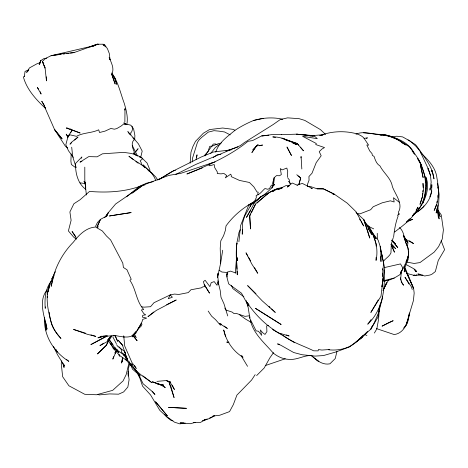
<?xml version="1.0" encoding="UTF-8"?>
<svg xmlns="http://www.w3.org/2000/svg" width="468" height="468" viewBox="0 0 468 468"><rect width="100%" height="100%" fill="white"/><g stroke="black" fill="none" stroke-linecap="round" stroke-linejoin="round"><path stroke-width="0.7" d="M376.061 257.575L376.05 260.442C379.033 246.981 374.184 233.14 365.432 222.85M376.114 246.121L376.126 243.968L372.709 233.737L370.293 231.005M124.868 122.002L124.997 108.64L124.704 109.998M109.067 340.195L109.05 342.178L114.338 348.479L118.901 352.521L116.023 349.385M400.988 272.113C404.978 264.127 411.676 255.159 407.23 245.864C403.732 240.084 404.978 232.14 399.467 227.536M430.034 188.077L429.993 190.137L431.174 182.286L430.496 175.506L428.062 168.386L419.936 151.012L415.771 146.115L410.12 141.09L402.603 136.89L396.794 136.229L391.283 136.779M431.736 187.457L431.806 184.661L431.631 191.652M437.861 197.309L437.931 195.121M404.364 269.088L404.276 271.908L404.756 267.199L408.143 259.547L408.465 254.054M382.461 273.616L382.356 276.512L383.59 263.174L380.232 246.566L378.173 240.23L372.294 232.771M382.59 270.007L382.637 268.556M217.602 275.383L217.521 277.448L220.639 263.168L222.698 250.216M71.194 153.878L70.896 161.127L71.347 164.484L74.781 167.029L76.19 167.415M238.908 241.693L240.599 225.594L248.619 205.335C257.681 198.982 267.895 193.588 274.435 184.374L273.798 185.58M45.32 306.891L45.244 308.342C44.501 298.999 45.238 288.545 51.398 280.97M130.689 134.965L130.829 132.532L131.602 132.011L132.59 129.15L131.976 126.383L130.59 125.12L125.038 123.844L124.014 122.926M273.78 183.269L274.108 177.764L276.524 175.599L279.414 175.763L281.326 174.593L280.285 168.568L282.046 169.907L286.849 168.065L287.721 171.557L287.393 175.272L287.779 177.425M134.644 139.909L134.901 135.603L133.649 129.145L131.976 126.383M236.592 256.979L235.264 273.3M379.226 310.74L378.518 319.667L376.822 328.916L374.365 333.046M242.646 229.39L242.243 234.252L242.529 223.248L244.483 216.544L251.1 204.697L258.318 199.146L260.758 196.601L278.238 188.294L281.859 188.042M422.715 193.185L422.423 196.654L420.042 204.229L422.423 196.654L423.446 189.306L422.99 183.345L423.189 187.633M422.838 191.798L422.955 190.406M425.991 187.686L425.517 193.173L424.78 195.852M426.108 186.317L426.342 183.573L425.593 178.033L421.838 167.24M401.409 270.995L400.561 280.121L400.386 278.893M300.942 157.886L301.082 156.493L301.831 168.989M48.116 291.582L49.696 284.316L54.376 273.575M122.312 361.594L122.762 357.482M378.583 312.051L378.027 317.052L370.872 329.109L356.341 341.991C348.642 348.654 338.616 350.795 328.676 349.807M123.763 354.539L127.606 359.102M393.606 237.393C394.319 230.086 395.6 222.68 398.18 215.859L397.513 215.21L399.473 213.882L398.467 214.11L398.367 212.22C403.445 203.703 395.273 194.507 392.389 186.65C391.096 178.29 383.707 173.195 379.993 165.97C376.453 163.882 375.272 159.998 374.031 156.341L372.37 155.464L372.025 153.598L369.743 150.965L366.83 145.01L368.608 145.133L364.11 138.37L367.491 137.867L366.228 138.341M407.429 246.724L407.897 242.921L403.603 235.679M126.84 124.541C128.238 117.363 126.243 110.196 124.254 103.329C120.451 93.138 118.252 81.894 111.776 72.967M113.595 356.628L112.829 359.12L115.233 353.627L115.543 351.287L116.69 351.948M24.33 76.506L25.044 71.388L28.846 69.826M382.35 296.232L382.362 298.42L378.553 312.723L378.752 311.296M378.951 309.869L379.15 308.441M97.496 227.062L97.742 225.418L100.474 219.369L107.687 215.473M235.351 272.826L230.437 271.107L227.419 272.136L227.015 274.804L226.693 274.154L227.764 273.283M227.419 272.136L226.746 276.535L228.653 283.877L241.529 293.231L248.397 305.861L247.221 302.498M196.063 159.576L197.034 154.826L196.554 157.71M409.459 313.133C408.587 318.322 408.131 324.669 403.545 328.068M122.563 357.511L121.627 363.051L122.721 357.453M409.33 313.092C408.219 321.949 404.37 333.263 394.185 334.561L376.354 328.548M436.825 202.597L437.083 201.275M61.788 360.869L61.238 363.595L62.659 376.717L68.901 385.772L84.761 394.296L96.548 394.758L112.677 390.347L123.084 380.899L126.179 374.599L128.84 363.589M378.553 312.723L380.525 302.942M437.094 208.307L436.141 213.01L438.715 203.217L439.107 194.308L437.562 183.45M400.784 273.019L401.082 271.651M140.728 157.336L142.196 151.1L138.347 143.758L127.746 131.432M336.925 351.532L335.24 358.535L329.928 363.806C322.668 365.338 316.456 360.342 311.606 355.557M407.066 322.306L406.569 324.382L404.592 327.29M49.216 312.097C50.099 321.978 53.826 331.397 60.957 338.446C56.798 333.362 52.299 328.355 50.977 321.686C47.777 309.494 44.94 296.531 49.696 284.316M47.209 294.483L49.275 287.1M129.677 363.659L128.443 368.497L128.296 376.003L128.01 373.107M407.961 256.025L406.78 260.635L405.99 261.828M298.876 184.339L300.719 177.934L296.776 174.716M423.493 200.538L422.756 203.217L419.088 208.71L417.134 210.729M298.783 184.825L300.719 177.934L298.04 175.939M236.948 243.413C235.41 253.691 236.831 264.414 237.288 274.81L237.136 271.229M400.801 273.768L401.772 270.428M393.114 238.042L391.33 244.15L390.938 252.931C389.341 256.727 385.369 258.342 383.193 261.63M81.461 158.289L81.888 156.932L75.681 163.32C75.055 172.511 77.863 183.778 85.773 189.3M49.684 285.843L50.292 283.959M429.852 196.847L431.783 190.932C430.156 201.532 422.376 209.6 413.18 214.385M406.113 324.751L413.414 300.614L414.168 293.108L413.654 288.569L404.446 267.983L413.654 288.569L405.031 267.702L404.884 266.321M107.681 341.886L106.435 345.203L97.525 353.878L106.435 345.203L109.494 338.89M237.124 243.43L236.369 245.425L236.416 255.54L237.598 260.664L237.364 257.763M436.439 204.58L434.187 210.43C439.575 200.585 438.978 189.013 436.983 178.337C435.895 167.708 428.29 159.898 420.884 152.942M382.988 290.739L386.521 282.807M406.177 262.092L408.599 255.92M250.298 206.68L251.1 204.697L254.645 202.194M371.966 326.436L370.872 329.109L374.283 322.704L379.302 310.992M271.926 188.218L273.318 184.959L274.108 177.764L272.089 185.065L272.657 186.954M249.555 318.076L250.041 316.965M54.189 275.412L53.358 277.272L51.24 286.311C53.761 269.638 61.519 254.218 73.33 242.196C79.455 234.357 87.329 226.29 98.11 227.062L96.66 227.694L102.328 230.964L106.429 235.948L110.635 239.985L122.786 263.127L123.417 267.491L126.939 269.72L131.245 279.326L129.876 280.297C136.176 289.253 136.147 301.38 143.717 309.512L141.365 309.962L143.846 313.665L145.677 314.847L142.74 315.292L142.43 317.123L146.665 318.094L142.763 319.375C141.611 324.359 137.978 328.355 135.913 332.982C130.18 339.867 120.463 336.082 112.923 335.275M215.754 152.112C218.778 142.389 227.6 136.481 235.053 130.268C240.891 126.418 247.086 123.207 253.527 120.498C263.004 117.714 273.019 117 282.69 119.27M39.131 64.239L40.862 60.553L43.957 58.576L46.812 58.172M386.609 282.789L383.503 289.271L388.873 279.408M400.941 272.16L401.497 271.007M250.719 214.204L249.777 216.146L250.497 228.946L249.649 215.444L255.78 203.621L267.222 194.267M251.345 212.911L255.429 204.498M95.542 226.325L97.502 222.411L100.474 219.369L97.742 225.418L98.011 226.688M240.336 229.735L239.025 232.274L236.369 245.425L236.603 248.327M248.175 214.42L246.49 217.368L254.639 202.621L260.758 196.601L258.43 199.333M53.586 275.904L51.872 278.823L53.726 275.734M106.213 216.274L108.406 212.53L115.625 203.978L142.213 185.743L132.298 193.161M378.191 299.93L370.849 312.437L380.981 296.256L383.251 277.132L381.929 286.779L384.749 268.404L381.092 251.047L382.315 258.611M111.238 335.667L107.459 340.376L110.676 336.621L111.706 336.235L108.933 340.675L99.924 345.63L103.592 343.219M54.762 272.949L55.522 271.703M70.481 132.935L72.283 130.051L80.127 132.994L66.514 128.016L67.86 128.209M105.698 216.865L108.406 212.53L104.721 217.597M416.146 210.068L417.971 207.166C413.724 218.111 403.545 225.161 394.6 232.034M248.508 213.829L250.76 210.284M47.157 289.797C37.844 301.135 44.606 316.462 46.999 329.127L45.829 322.938M423.985 205.838L423.207 207.037L418.954 210.688L416.023 212.373M255.165 374.634L251.608 380.034L236.907 395.121L233.316 404.65L229.548 411.612L219.679 415.262L215.239 415.765L209.664 417.953M204.996 155.903L211.6 146.314L218.655 143.577L220.007 143.998M273.534 352.609L269.977 357.669L264.157 368.041L256.628 375.588M371.136 319.492L367.737 324.219C382.397 310.407 385.533 289.107 384.006 269.954M209.249 164.894L210.255 163.554L215.011 161.934M210.74 153.393L215.181 147.689L221.376 142.834M135.58 151.86L138.101 148.73L135.445 151.767M418.456 208.927L419.386 207.821M136.118 331.362L132.134 336.006L136.978 330.841L141.4 323.16L141.956 324.318L141.231 326.038L137.89 329.296M356.119 341.622L361.173 338.37L367.538 331.443M409.003 219.597L406.593 222.288L410.021 218.568M204.475 155.429L208.09 151.445L209.74 146.344L212.045 146.051L213.186 144.103L215.309 143.91L217.187 144.735M221.422 324.084L220.405 325.196L215.602 319.714L211.624 316.169L208.178 311.08M217.696 275.354L218.597 284.205L217.708 282.151L217.029 285.269L214.198 281.601L211.22 282.69L209.886 286.615L205.13 280.279L203.428 281.601L204.264 284.643L205.13 285.989L204.516 286.662L202.878 286.843L201.392 287.826L190.938 289.768L188.235 292.617L178.84 294.454L174.459 294.068L170.212 294.928L153.966 302.72L150.532 306.721L143.863 307.154L141.33 306.68M412.466 215.912C429.261 202.369 428.688 175.512 417.661 158.441L418.854 160.957M211.203 163.484L211.676 162.981L181.069 173.259L168.737 175.441L142.758 185.24L144.881 184.971M366.678 332.438L361.887 336.937M28.519 70.522L26.606 72.429L29.461 67.924L36.984 63.765L40.271 62.642M358.839 339.54L356.341 341.991L362.285 337.124M360.834 337.58L363.326 335.129M256.604 146.039L258.102 144.618L252.837 149.906L256.107 146.513L251.878 152.556L256.464 145.928L262.595 145.057L259.348 145.782M413.887 213.899L414.777 213.069M71.534 142.822L69.978 144.202L71.323 142.447L77.986 137.083L74.646 140.055M257.067 203.065C264.215 196.788 271.452 188.563 281.619 188.066M24.43 76.132L23.4 77.021C26.77 89.476 36.206 99.824 45.501 108.342M358.956 339.271L360.892 337.709M272.312 186.094L271.112 185.626L269.51 188.569L267.731 189.259L264.929 188.528C262.074 190.956 260.079 194.565 256.166 195.478L256.318 197.584L254.428 201.591C243.331 207.459 233.403 215.672 226.026 225.921L225.33 230.537L223.593 235.667L220.779 240.897L220.217 248.251L220.639 263.168M126.582 196.812L139.353 186.399L146.847 183.087L153.229 181.637M153.855 311.975L147.941 316.696L156.318 310.419L176.22 299.988L166.655 304.691M412.302 215.754L413.449 214.847M355.785 342.009L349.602 346.876L335.901 351.959L323.429 355.581L315.005 356.101L302.059 354.726L293.693 352.533L280.782 345.214L277.495 343.91L279.63 344.354M358.038 340.236L359.722 338.908M69.1 135.463L68.094 136.188L65.824 144.793L68.404 150.661L73.359 157.324M257.599 200.105L258.781 199.274M213.268 157.505L217.38 154.639L220.919 154.376M135.913 332.982L134.41 334.006L136.282 337.703L133.374 334.912M159.711 179.092L170.475 172.399L201.17 157.032L213.408 152.001L231.408 149.824M266.397 194.419L268.146 193.36M158.827 179.63L174.055 170.504L175.488 170.264M383.807 281.385L390.131 279.753L394.296 278.015L399.924 274.652L403.071 268.48L400.526 263.899L384.655 267.538M289.154 185.966L287.305 187.036L292.243 183.017L297.478 185.305M105.856 336.422L90.862 344.6L107.634 335.884M205.388 419.492L202.878 420.808L209.986 418.322L214.765 415.444L212.893 416.052M91.038 46.554L97.379 44.121L98.742 44.302M89.926 47.087L93.079 45.513M175.828 174.418L195.876 164.408L240.248 145.665L244.319 142.623L273.113 124.582L280.227 119.574L287.592 117.854L299.14 118.685L304.797 120.399L320.434 129.607L325.629 134.497M202.246 167.965L186.896 174.002C208.26 165.286 229.975 156.06 247.976 141.313L252.603 140.576L262.133 135.644L268.848 135.252L266.76 135.463M356.002 134.181C364.595 130.268 374.575 135.31 383.573 134.854C392.073 135.544 399.064 140.681 406.095 145.01L401.626 142.641M93.138 46.221L97.075 44.425L98.461 44.401M207.189 418.965L202.878 420.808L205.329 419.474L200.567 422.405L193.565 422.411M416.853 274.821L414.888 275.605L406.616 273.335M81.958 161.401L79.964 162.144L88.715 156.628L97.116 156.821L102.422 153.82L123.727 152.375L131.526 153.475L137.884 155.657L141.757 157.774L147.087 163.045L150.052 170.264M273.874 190.956L272.54 191.441L277.126 189.136L282.701 187.779M105.417 46.923L103.229 44.214L97.438 44.226L91.915 46.209L51.053 55.721L45.624 58.395L42.389 61.419L45.109 68.316L46.472 80.859L46.256 76.799M70.44 53.083L74.032 52.592L97.438 44.226M280.683 188.633L277.951 189.587L286.088 185.539L289.154 185.603M265.268 365.59L285.252 358.775M225.828 151.024L237.966 146.964M297.034 185.135L302.316 183.403L312.314 188.51L311.009 188.148M103.299 336.188L97.923 337.867L103.375 336.334L99.906 336.948L106.704 335.965L103.364 336.176M141.57 185.755C124.979 191.944 107.043 192.88 89.546 191.412L80.046 199.766L73.903 203.738L69.896 211.945L71.113 220.317L68.404 230.94L73.675 237.118L76.36 239.136M414.73 274.95L413.39 275.354L422.785 275.067M409.95 220.083L412.735 219.328L408.769 221.036L406.803 221.329M195.168 422.423L190.289 423.721L180.127 422.914L183.684 422.832M383.678 280.683L394.296 278.015M253.527 120.498L263.314 118.346M95.232 45.501L91.915 46.209L97.075 44.425L98.496 44.548M185.223 423.054L179.858 423.879L174.47 422.171L165.578 415.683L159.781 410.301L150.602 394.992L142.535 386.088L139.862 378.197L136.896 372.224M322.668 135.217L319.784 135.656C331.285 131.198 343.582 130.601 355.522 133.479C358.892 134.456 362.261 135.913 364.549 138.668L364.11 138.37M115.836 335.737L100.69 336.346L102.03 336.258M312.004 135.948L314.11 135.644L309.781 135.831L324.131 134.649M268.62 325.523L266.655 325.798L266.912 331.607L265.017 334.427L262.665 332.695L260.313 329.934L261.723 335.369L258.482 331.268L256.09 330.841L249.912 318.568L248.028 306.657M329.653 349.514L321.896 350.052L318.38 349.578L318.193 350.86L313.689 350.825C303.51 345.776 292.213 342.529 283.064 335.38M58.237 54.744L51.053 55.721L62.092 53.814L74.032 52.592M59.67 54.551L61.109 54.352M63.262 54.06L64.695 53.867M66.848 53.568L69.007 53.276M124.704 354.937L123.523 355.101L125.705 357.025L125.886 359.67L131.151 365.672M249.099 315.812L245.01 316.356L236.352 313.443L234.117 313.642L232.093 312.08L226.249 310.144L224.734 308.061M265.368 135.609L261.887 135.966L271.931 134.597L281.678 134.667M156.926 381.367L166.339 380.548L170.767 382.186L166.28 380.513L170.709 383.269L174.412 389.522L172.212 385.082M310.647 355.458C303.223 355.651 296.554 360.126 288.955 359.377C283.152 359.219 277.805 356.68 273.3 353.147C264.666 342.974 253.475 333.982 250.357 320.317M281.52 134.661L296.583 134.17L314.005 135.656L309.781 135.831M307.26 186.469L310.717 186.621L317.064 188.797L323.446 188.873L334.439 194.273L347.256 203.165L356.125 211.811L363.659 225.945L361.08 221.61M317.064 188.797L323.446 188.873L334.439 194.273M228.829 342.184L226.746 342.143L228.87 342.365M380.004 134.796C391.137 133.918 400.327 140.962 409.172 146.648C414.092 152.621 418.913 158.827 421.808 166.076L419.615 162.291M379.928 134.796L385.936 135.123L397.782 139.452L392.231 137.159M103.457 44.986L104.879 45.115L107.453 48.73L109.278 53.422L110.062 59.81L109.184 57.418C111.138 62.525 114.835 68.767 111.706 74.149L115.128 83.918L111.706 74.149L114.701 77.729L116.778 84.328L114.338 77.378L113.215 76.565M379.993 134.848L382.087 135.03M384.187 135.217L389.604 136.381M227.553 272.522L221.85 272.007L219.065 270.171M383.573 134.854L363.595 132.818M103.516 44.934L104.879 45.115L103.018 44.793M419.995 274.289L417.871 273.985L424.768 275.991L430.139 274.991L432.081 274.119L435.345 271.557L438.253 260.483L444.6 249.69L441.172 240.809M392.605 137.153C401.251 139.686 410.483 144.817 414.198 153.463M275.523 137.411L272.791 136.908C281.432 136.709 289.323 140.821 296.765 144.729L292.254 142.722M406.674 262.062L414.127 263.466L419.977 262.577L434.187 252.117L438.58 246.671L442.237 239.066L443.401 229.905L441.236 214.9L437.972 210.214M357.084 213.314L359.863 213.894L370.656 209.728L373.218 206.733L382.239 202.796L390.382 200.819L394.15 201.989L393.477 197.707L399.222 202.234M139.166 156.903L141.02 157.295M172.903 420.767L170.919 420.311L166.497 416.812L164.835 414.607M163.145 385.802L165.286 387.603L161.021 385.065L152.445 381.929L155.739 382.725M159.576 384.105L152.445 381.929M160.957 384.444L163.718 385.117L158.506 384.31L156.125 383.269L161.021 385.065M405.212 264.613L407.195 265.14L413.542 268.609L416.772 271.838L416.081 270.679M383.754 135.088L385.141 135.504M220.732 323.868L219.352 323.441L227.36 328.454L224.119 326.067M312.068 135.749L315.175 136.72L317.286 138.686L302.597 136.305L316.286 143.5L315.783 144.577L324.511 147.566L321.972 149.011L319.223 151.638L321.177 155.756L316.228 162.607L312.01 173.224L308.933 176.553L309.055 180.18L307.353 184.696L307.371 186.475M85.369 333.122L73.54 329.419L87.434 334.322L95.805 336.393L90.938 334.866M285.72 139.844L297.215 143.536L303.492 150.825L300.351 147.18M66.514 128.016L72.283 130.051L68.094 136.188L69.79 134.79L76.512 136.323C83.134 132.52 91.699 133.216 98.684 129.817L99.538 132.508L105.043 131.122L110.875 128.443L114.35 129.197L116.707 128.618L121.013 126.126L123.956 123.792L125.079 124.769L125.038 123.844M274.078 329.975C263.338 322.932 254.112 313.045 246.899 302.363L248.97 304.428M286.498 334.953L289.113 336.001L278.483 332.941L272.774 329.454L294.694 342.769M97.917 394.384L99.228 394.922L109.67 393.916L118.603 394.191L123.669 391.909L127.852 387.024L129.092 379.741L127.998 371.463M288.387 141.008L281.947 138.148L297.215 143.536L298.561 145.098M234.959 130.233L232.976 129.343L222.651 128.01L209.524 129.572L203.381 133.204L195.478 141.371L192.857 146.642L190.956 152.24L190.131 163.197M368.69 226.483L373.692 228.858M364.42 334.327L366.918 335.544M406.218 239.645L413.501 243.553L409.389 240.768M80.01 182.871L84.345 183.421L85.059 182.502L83.971 181.192L85.234 183.491L84.778 182.356L85.814 187.317M230.203 134.866L224.482 131.947L218.673 131.104L213.981 130.683L208.248 132.134L201.825 137.259L199.21 139.768L197.467 142.307L192.436 158.459L192.746 161.94M117.679 350.082L116.427 349.368L115.134 347.63M251.012 322.294L245.308 318.936L239.306 314.584M365.596 224.113L368.644 225.962L375.933 238.657L374.681 237.001M408.096 139.944L415.473 144.612L416.889 146.326C423.721 156.511 432.508 166.198 433.994 178.875L431.952 170.405L432.713 173.394L431.619 170.896M391.19 244.249L392.371 244.986L395.63 248.736L391.236 244.091M70.475 128.875L71.68 129.659M148.058 170.387L151.456 172.645L155.838 177.091L157.845 180.139M280.186 333.473L281.911 334.62M208.582 164.894L209.746 165.783L214.233 164.537L214.59 167.386L217.287 171.896L217.304 173.575L221.031 173.85L223.944 173.493L226.717 175.547L225.284 177.863L230.718 174.184L231.309 175.447L231.204 176.623L239.499 180.432L249.426 182.467L253.849 186.861L257.031 191.991L258.248 192.167L257.809 193.734L258.055 194.811M333.848 194.536L332.672 193.723L333.836 194.589M243.846 296.77L232.824 288.569L231.479 285.486M67.714 147.982L65.421 146.273L54.563 129.554L43.618 104.598L41.746 101.199L44.659 105.891M124.008 122.85L126.062 124.394M133.538 159.705L128.916 156.213C138.154 163.835 151.65 168.439 155.809 180.695M135.849 161.454L138.165 163.197M142.898 375.874L151.737 382.602C144.419 376.956 135.591 372.528 131.479 363.741L132.456 364.829M111.226 344.15L110.267 343.108L113.203 348.332L114.812 349.602M310.992 355.382L318.848 361.635L315.619 358.845M139.248 374.979L132.532 369.211L130.127 363.519M66.649 359.588L68.808 361.337C53.99 352.228 43.372 335.433 44.583 317.661M134.626 154.575L133.713 152.989L135.246 154.276C133.409 149.719 130.139 144.027 134.047 139.575L134.901 139.739L132.906 137.832M392.67 241.365L395.378 243.805L392.09 240.166M355.949 212.361L363.776 219.586L371.703 234.433L368.024 228.296M125.594 359.354L127.103 360.769L119.896 355.68L113.203 348.332M144.864 167.743L141.219 164.034L141.336 162.934L140.154 160.793L142.436 158.98L141.757 157.774M45.285 107.435L44.255 106.452L45.074 107.5M255.967 293.699L247.619 285.609L262.215 300.848L275.278 312.413L271.627 308.874M269.018 306.347L270.059 307.359M288.458 181.303L290.605 183.479M391.915 245.875L393.342 247.338L391.225 244.407M133.713 152.989L136.34 155.721M143.348 164.859L149.567 171.335M122.897 345.595L118.141 340.195L122.441 345.103L127.302 359.576L131.537 365.97L140.184 375.968L135.246 369.714M118.977 346.788L121.194 349.456L121.604 352.451L124.096 354.27L125.594 356.212L115.637 348.964L109.079 339.528M152.264 391.242L154.937 394.465L151.48 390.839L143.079 383.737L138.37 373.868M38.575 89.031L37.317 87.51L41.131 94.074L40.266 91.722M391.903 240.441L397.765 247.549L391.745 240.166M287.908 178.144L289.347 179.887L289.312 182.023L290.137 183.901M132.737 335.176L137.124 340.71L132.532 335.199M241.827 355.692L243.067 357.324C233.204 351.392 226.29 341.248 223.657 330.11M109.506 340.107L112.969 344.74M412.062 150.866L414.642 154.364M75.775 236.609L72.09 231.496L76.524 238.569M401.123 281.8L403.539 285.228L401.918 282.649L400.45 277.822M123.318 336.036L124.108 337.165M116.561 344.659L117.702 346.308L124.102 351.041L125.512 353.428M404.03 237.019L407.897 242.921L403.51 235.808M128.121 132.017L129.613 134.351M55.528 349.146L57.365 352.059L55.897 349.608M116.351 343.688L112.893 337.03M68.065 136.597L66.193 134.141L68.012 137.621M204.264 284.643L209.518 293.149L205.13 285.989M241.149 355.715L247.549 366.333M359.599 219.129L360.337 220.369M408.985 283.994L404.99 277.255L411.349 286.749L412.25 289.505M43.828 63.894L42.389 61.419L45.022 68.035L44.548 65.935M418.158 159.769L418.889 161.033M247.783 255.92L246.004 252.819L251.86 264.11L257.739 273.271L254.539 267.69M248.49 257.16L250.626 260.875M134.562 365.52L136.235 368.48L131.976 362.577L124.722 346.068L123.739 336.001M130.531 364.122L131.537 365.97L130.537 364.133M129.209 361.688L129.858 362.887M132.409 145.741L137.61 156.189M132.081 335.632L132.76 336.913M170.674 385.948L169.258 383.07L174.073 397.607L170.955 386.527M53.416 346.297L57.365 354.451L64.514 366.111L63.718 364.133M427.875 168.925L428.741 170.785M115.058 335.708L117.649 341.312L115.157 335.579M424.388 175.383C428.138 184.176 426.044 194.565 422.756 203.217C426.74 195.255 429.454 186.083 426.009 177.413L426.319 180.116M391.02 244.249L394.471 252.199L391.394 245.056M217.825 280.806L220.2 290.488L220.984 297.209L223.991 303.855L227.729 315.935M223.733 330.069L224.541 331.917M437.785 210.676L440.201 216.707L437.913 210.547M414.63 269.041L415.578 271.475L414.894 269.626M403.556 236.071L407.874 248.151L408.125 250.181M430.496 175.506L428.062 168.386M248.871 204.44L249.181 205.393M76.032 167.152L72.71 156.681L71.698 147.198M247.092 302.322L247.437 303.498M62.683 362.829L64.04 367.485L63.718 365.414M119.012 354.808L119.398 356.195L119.17 354.756M224.371 332.081L225.576 336.667L225.512 335.211M246.221 300.561L247.759 306.441M126.471 356.142L127.302 359.576M114.923 352.275L115.233 353.627M124.956 351.801L126.179 357.453M437.837 187.159L438.13 188.557M226.693 274.154L227.22 276.974M437.966 212.098L439.107 218.901L437.791 210.208L438.37 217.79L437.931 204.984M408.295 251.538L408.546 253.568M47.502 297.589L47.332 296.139L47.467 297.63M44.858 319.621L46.11 330.203L45.332 321.697M86.369 195.016L84.802 179.852L84.802 167.14M380.408 250.14L380.232 246.566L380.8 250.345L380.975 261.559L380.724 256.563M236.773 262.63L237.048 269.077M377.261 233.298L377.331 238.569M218.059 273.283L217.521 277.448L218.082 273.259M40.365 61.361L39.552 64.338L40.862 60.553L40.365 61.361M170.212 294.928L168.252 298.683L172.376 297.227L170.212 294.928M388.885 322.581L382.063 326.155L393.173 320.697L388.885 322.581M120.13 214.268L109.395 215.988L131.151 212.571L120.13 214.268M186.346 408.33L168.615 407.353L186.346 408.33M301.737 134.626L296.583 134.17L312.478 135.872L301.737 134.626M281.052 324.441L255.569 308.418L281.052 324.441M167.287 415.789L155.604 401.819L167.287 415.789M62.063 138.815L54.563 129.554L62.063 138.815M291.394 155.376L287.03 147.104L291.394 155.376M367.877 231.853L363.776 219.586L369.755 238.06L367.877 231.853M421.229 168.468L420.311 164.514L423.13 177.6L421.229 168.468"/></g></svg>
